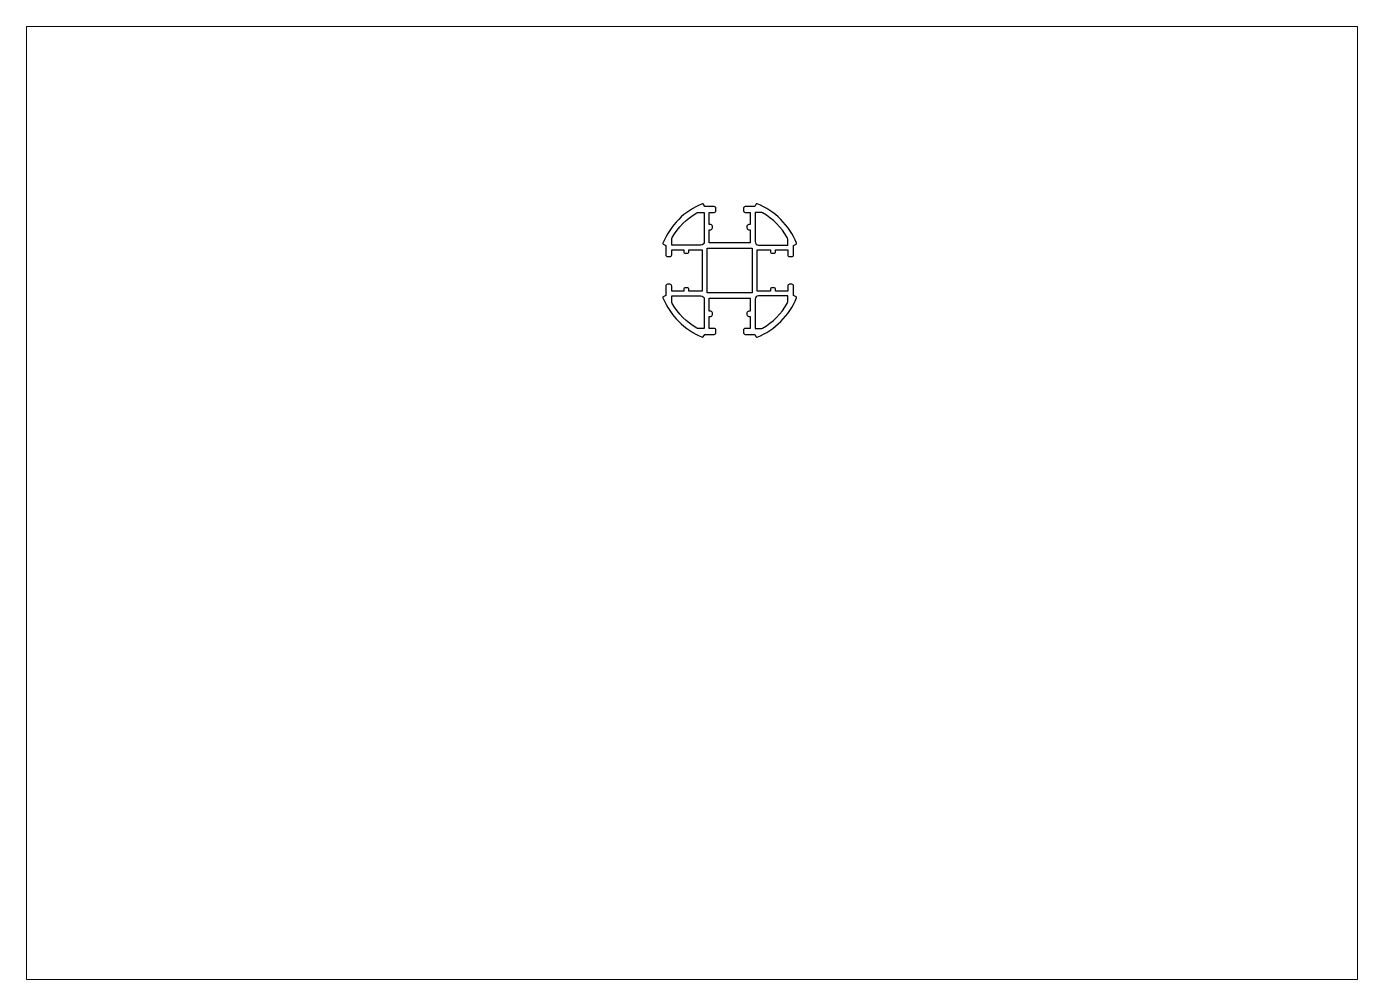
# Paper-space layout 'Layout1' of a CAD drawing. Extents: x 0 to 12.4, y 0 to 8.9.
# The model-space entities are those that its viewports show. They can reach past a viewport. Long polylines and large blocks are cut down to what shows.
import ezdxf

# ---------------------------------------------------------------- set-up
doc = ezdxf.new("R2010")
doc.units = 0
doc.header["$LTSCALE"] = 1.5
doc.layers.get('0').update_dxf_attribs({"linetype": 'CONTINUOUS'})
doc.layers.add('ANA', color=7, linetype='CONTINUOUS')

msp = doc.modelspace()

# ---------------------------------------------------------------- linework, layer by layer
at = {"layer": 'ANA', "color": 230, "linetype": 'BYBLOCK'}
for points in [[(-484.03, -27.28), (-486.78, -27.28, 0.414214), (-487.28, -27.78), (-487.28, -28.48, 0.414214), (-486.78, -28.98), (-485.33, -28.98), (-485.33, -32.48), (-485.78, -32.48, 0.414214), (-486.28, -32.98), (-486.28, -33.48, 0.414214), (-485.78, -33.98), (-485.33, -33.98), (-485.33, -37.78), (-497.23, -37.78), (-497.23, -33.98), (-496.78, -33.98, 0.414214), (-496.28, -33.48), (-496.28, -32.98, 0.414214), (-496.78, -32.48), (-497.23, -32.48), (-497.23, -28.98), (-495.78, -28.98, 0.414214), (-495.28, -28.48), (-495.28, -27.78, 0.414214), (-495.78, -27.28), (-498.53, -27.28), (-498.94, -26.53, 0.381204), (-499.19, -26.44, 0.201135), (-510.62, -37.86, 0.381204), (-510.53, -38.12), (-509.78, -38.53), (-509.78, -41.28, 0.414214), (-509.28, -41.78), (-508.58, -41.78, 0.414214), (-508.08, -41.28), (-508.08, -39.83), (-504.58, -39.83), (-504.58, -40.28, 0.414214), (-504.08, -40.78), (-503.58, -40.78, 0.414214), (-503.08, -40.28), (-503.08, -39.83), (-499.28, -39.83), (-499.28, -51.73), (-503.08, -51.73), (-503.08, -51.28, 0.414214), (-503.58, -50.78), (-504.08, -50.78, 0.414214), (-504.58, -51.28), (-504.58, -51.73), (-508.08, -51.73), (-508.08, -50.28, 0.414214), (-508.58, -49.78), (-509.28, -49.78, 0.414214), (-509.78, -50.28), (-509.78, -53.03), (-510.53, -53.44, 0.381204), (-510.62, -53.7, 0.201135), (-499.19, -65.12, 0.381204), (-498.94, -65.03), (-498.53, -64.28), (-495.78, -64.28, 0.414214), (-495.28, -63.78), (-495.28, -63.08, 0.414214), (-495.78, -62.58), (-497.23, -62.58), (-497.23, -59.08), (-496.78, -59.08, 0.414214), (-496.28, -58.58), (-496.28, -58.08, 0.414214), (-496.78, -57.58), (-497.23, -57.58), (-497.23, -53.78), (-485.33, -53.78), (-485.33, -57.58), (-485.78, -57.58, 0.414214), (-486.28, -58.08), (-486.28, -58.58, 0.414214), (-485.78, -59.08), (-485.33, -59.08), (-485.33, -62.58), (-486.78, -62.58, 0.414214), (-487.28, -63.08), (-487.28, -63.78, 0.414214), (-486.78, -64.28), (-484.03, -64.28), (-483.61, -65.03, 0.381204), (-483.36, -65.12, 0.201135), (-471.93, -53.7, 0.381204), (-472.02, -53.44), (-472.78, -53.03), (-472.78, -50.28, 0.414214), (-473.28, -49.78), (-473.98, -49.78, 0.414214), (-474.48, -50.28), (-474.48, -51.73), (-477.98, -51.73), (-477.98, -51.28, 0.414214), (-478.48, -50.78), (-478.98, -50.78, 0.414214), (-479.48, -51.28), (-479.48, -51.73), (-483.28, -51.73), (-483.28, -39.83), (-479.48, -39.83), (-479.48, -40.28, 0.414214), (-478.98, -40.78), (-478.48, -40.78, 0.414214), (-477.98, -40.28), (-477.98, -39.83), (-474.48, -39.83), (-474.48, -41.28, 0.414214), (-473.98, -41.78), (-473.28, -41.78, 0.414214), (-472.78, -41.28), (-472.78, -38.53), (-472.02, -38.12, 0.381204), (-471.93, -37.86, 0.201135), (-483.36, -26.44, 0.381204), (-483.61, -26.53)], [(-508.08, -38.43), (-508.08, -36.75, -0.130577), (-507.95, -36.25, -0.133804), (-500.81, -29.11, -0.130577), (-500.31, -28.98), (-498.63, -28.98), (-498.63, -37.43, -0.414214), (-499.63, -38.43)], [(-474.48, -36.75, 0.130577), (-474.61, -36.25, 0.133804), (-481.75, -29.11, 0.130577), (-482.24, -28.98), (-483.93, -28.98), (-483.93, -37.43, 0.414214), (-482.93, -38.43), (-474.48, -38.43)], [(-507.95, -55.31, -0.130577), (-508.08, -54.81), (-508.08, -53.13), (-499.63, -53.13, -0.414214), (-498.63, -54.13), (-498.63, -62.58), (-500.31, -62.58, -0.130577), (-500.81, -62.45, -0.133804)], [(-483.93, -62.58), (-482.24, -62.58, 0.130577), (-481.75, -62.45, 0.133804), (-474.61, -55.31, 0.130577), (-474.48, -54.81), (-474.48, -53.13), (-482.93, -53.13, 0.414214), (-483.93, -54.13)]]:
    msp.add_lwpolyline(points, format="xyb", close=True, dxfattribs=at)
msp.add_lwpolyline([(-484.78, -52.28), (-491.28, -52.28), (-497.78, -52.28), (-497.78, -39.28), (-491.28, -39.28), (-484.78, -39.28)], close=True, dxfattribs=at)

psp = doc.layouts.get("Layout1")

# ---------------------------------------------------------------- viewports
at = {"layer": '0'}
psp.add_viewport(center=(6.202, 4.435), size=(12.401, 8.8772), view_center_point=(-502.187, -113.117), view_height=275.91753, dxfattribs=at)

doc.saveas('drawing.dxf')
